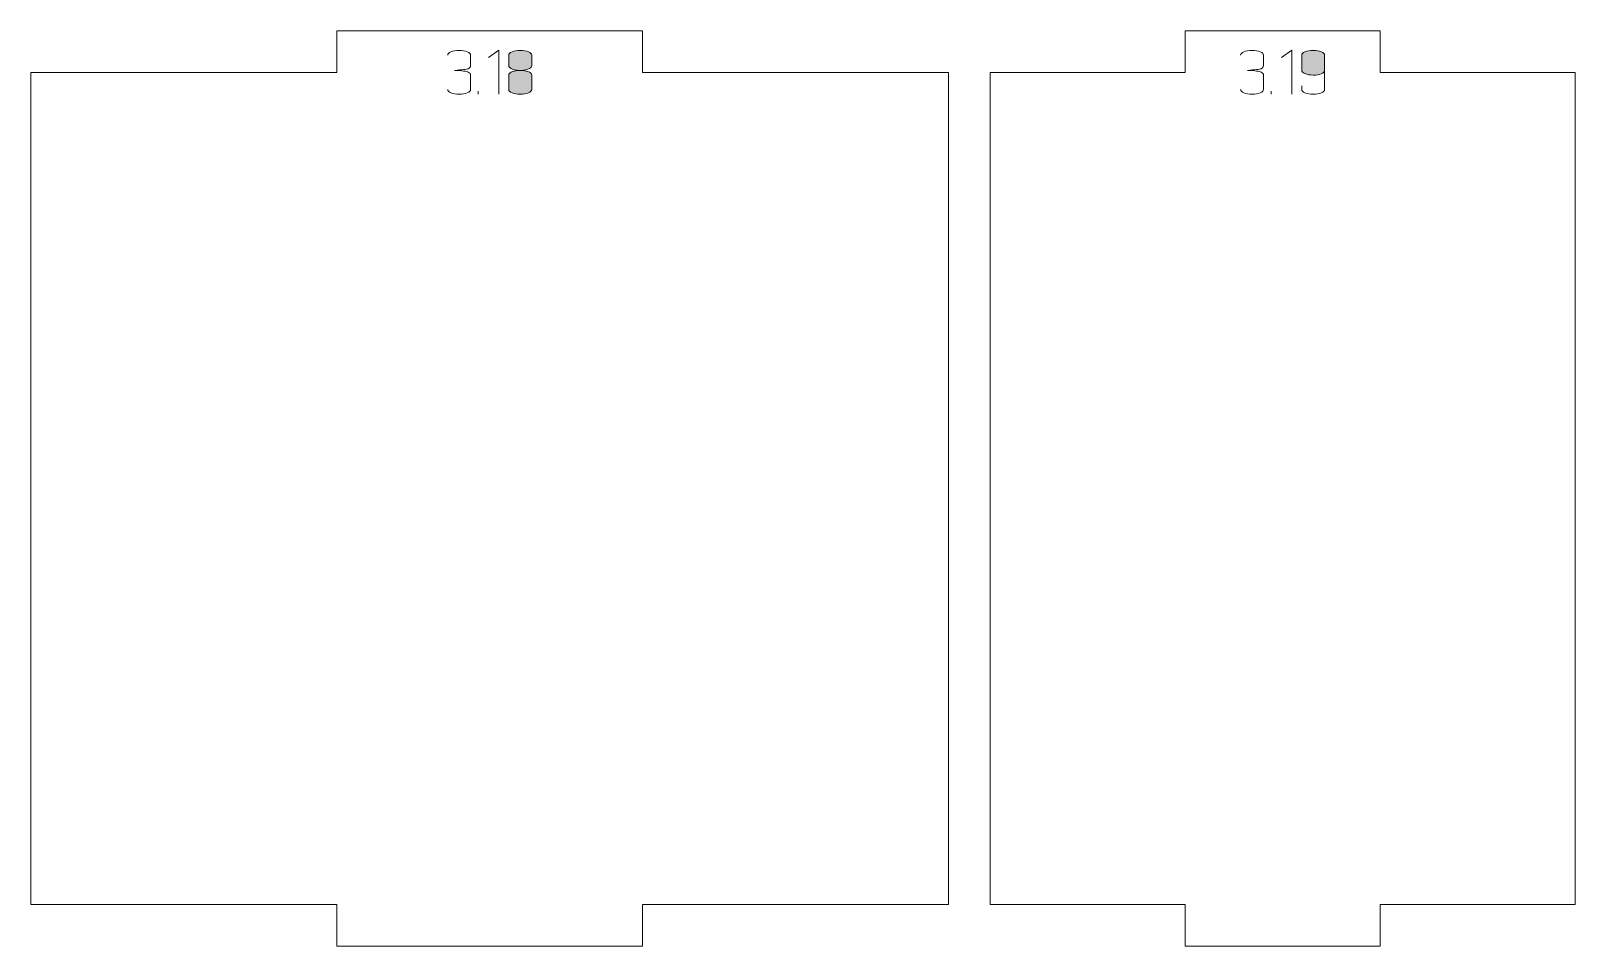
# Model space of a CAD drawing. Header units: centimetres. Extents: x -158 to 228, y -202 to 254.
# Drawn here: x -48.56 to -37.44, y -78.55 to -71.95 of the extents above; entities that cross this region are included whole.
import ezdxf

# ---------------------------------------------------------------- set-up
doc = ezdxf.new("R2010")
doc.units = ezdxf.units.CM
doc.header["$MEASUREMENT"] = 0
doc.layers.add('Capa 1', color=7, linetype='Continuous')

msp = doc.modelspace()

# ---------------------------------------------------------------- hatches: boundary and pattern name
at = {"layer": 'Capa 1', "true_color": 0x3e4095}
h = msp.add_hatch(color=175, dxfattribs=at)
edge = h.paths.add_edge_path()
edge.add_spline(control_points=[(-45.47797, -72.40756), (-45.50151, -72.40756), (-45.52116, -72.40412), (-45.5369, -72.39724), (-45.55265, -72.39036), (-45.56052, -72.38203), (-45.56052, -72.37225), (-45.56052, -72.38203), (-45.55265, -72.39036), (-45.5369, -72.39724), (-45.52116, -72.40412), (-45.50151, -72.40756), (-45.47797, -72.40756), (-45.45443, -72.40756), (-45.43478, -72.40412), (-45.41904, -72.39724), (-45.40329, -72.39036), (-45.39542, -72.38203), (-45.39542, -72.37225), (-45.39542, -72.37225), (-45.39542, -72.26906), (-45.39542, -72.26906), (-45.39542, -72.2608), (-45.40108, -72.25362), (-45.41239, -72.24751), (-45.4237, -72.24139), (-45.45687, -72.23726), (-45.51191, -72.23512), (-45.45718, -72.23176), (-45.42431, -72.22778), (-45.41331, -72.2232), (-45.4023, -72.21861), (-45.39634, -72.21112), (-45.39542, -72.20073), (-45.39542, -72.20073), (-45.39542, -72.12643), (-45.39542, -72.12643), (-45.39542, -72.11665), (-45.40329, -72.10832), (-45.41904, -72.10144), (-45.43478, -72.09456), (-45.45443, -72.09112), (-45.47797, -72.09112), (-45.50151, -72.09112), (-45.52116, -72.09456), (-45.5369, -72.10144), (-45.55265, -72.10832), (-45.56052, -72.11665), (-45.56052, -72.12643), (-45.56052, -72.11665), (-45.55265, -72.10832), (-45.5369, -72.10144), (-45.52116, -72.09456), (-45.50151, -72.09112), (-45.47797, -72.09112), (-45.45443, -72.09112), (-45.43478, -72.09456), (-45.41904, -72.10144), (-45.40329, -72.10832), (-45.39542, -72.11665), (-45.39542, -72.12643), (-45.39542, -72.12643), (-45.39542, -72.20073), (-45.39542, -72.20073), (-45.39634, -72.21112), (-45.4023, -72.21861), (-45.41331, -72.2232), (-45.42431, -72.22778), (-45.45718, -72.23176), (-45.51191, -72.23512), (-45.45687, -72.23726), (-45.4237, -72.24139), (-45.41239, -72.24751), (-45.40108, -72.25362), (-45.39542, -72.2608), (-45.39542, -72.26906), (-45.39542, -72.26906), (-45.39542, -72.37225), (-45.39542, -72.37225), (-45.39542, -72.38203), (-45.40329, -72.39036), (-45.41904, -72.39724), (-45.43478, -72.40412), (-45.45443, -72.40756), (-45.47797, -72.40756)], knot_values=[0, 0, 0, 0, 0.03571429, 0.03571429, 0.03571429, 0.07142857, 0.07142857, 0.07142857, 0.10714286, 0.10714286, 0.10714286, 0.14285714, 0.14285714, 0.14285714, 0.17857143, 0.17857143, 0.17857143, 0.21428571, 0.21428571, 0.21428571, 0.25, 0.25, 0.25, 0.28571429, 0.28571429, 0.28571429, 0.32142857, 0.32142857, 0.32142857, 0.35714286, 0.35714286, 0.35714286, 0.39285714, 0.39285714, 0.39285714, 0.42857143, 0.42857143, 0.42857143, 0.46428571, 0.46428571, 0.46428571, 0.5, 0.5, 0.5, 0.53571429, 0.53571429, 0.53571429, 0.57142857, 0.57142857, 0.57142857, 0.60714286, 0.60714286, 0.60714286, 0.64285714, 0.64285714, 0.64285714, 0.67857143, 0.67857143, 0.67857143, 0.71428571, 0.71428571, 0.71428571, 0.75, 0.75, 0.75, 0.78571429, 0.78571429, 0.78571429, 0.82142857, 0.82142857, 0.82142857, 0.85714286, 0.85714286, 0.85714286, 0.89285714, 0.89285714, 0.89285714, 0.92857143, 0.92857143, 0.92857143, 0.96428571, 0.96428571, 0.96428571, 1, 1, 1, 1], degree=3, periodic=1)
h = msp.add_hatch(color=175, dxfattribs=at)
edge = h.paths.add_edge_path()
edge.add_spline(control_points=[(-45.19088, -72.09066), (-45.19088, -72.09066), (-45.26701, -72.1434), (-45.26701, -72.1434), (-45.26701, -72.1434), (-45.19088, -72.09066), (-45.19088, -72.09066), (-45.19088, -72.09066), (-45.19088, -72.40756), (-45.19088, -72.40756), (-45.19088, -72.40756), (-45.19088, -72.09066), (-45.19088, -72.09066)], knot_values=[0, 0, 0, 0, 0.25, 0.25, 0.25, 0.5, 0.5, 0.5, 0.75, 0.75, 0.75, 1, 1, 1, 1], degree=3, periodic=1)
h = msp.add_hatch(color=175, dxfattribs=at)
edge = h.paths.add_edge_path()
edge.add_spline(control_points=[(-45.12025, -72.20073), (-45.12025, -72.20868), (-45.11459, -72.21586), (-45.10328, -72.22228), (-45.09197, -72.2287), (-45.07011, -72.23298), (-45.0377, -72.23512), (-45.00529, -72.23298), (-44.98343, -72.2287), (-44.97212, -72.22228), (-44.96081, -72.21586), (-44.95515, -72.20868), (-44.95515, -72.20073), (-44.95515, -72.20073), (-44.95515, -72.12643), (-44.95515, -72.12643), (-44.95515, -72.11665), (-44.96302, -72.10832), (-44.97877, -72.10144), (-44.99451, -72.09456), (-45.01416, -72.09112), (-45.0377, -72.09112), (-45.06124, -72.09112), (-45.08089, -72.09456), (-45.09663, -72.10144), (-45.11238, -72.10832), (-45.12025, -72.11665), (-45.12025, -72.12643), (-45.12025, -72.12643), (-45.12025, -72.20073), (-45.12025, -72.20073)], knot_values=[0, 0, 0, 0, 0.1, 0.1, 0.1, 0.2, 0.2, 0.2, 0.3, 0.3, 0.3, 0.4, 0.4, 0.4, 0.5, 0.5, 0.5, 0.6, 0.6, 0.6, 0.7, 0.7, 0.7, 0.8, 0.8, 0.8, 0.9, 0.9, 0.9, 1, 1, 1, 1], degree=3, periodic=1)
h = msp.add_hatch(color=175, dxfattribs=at)
edge = h.paths.add_edge_path()
edge.add_spline(control_points=[(-45.0377, -72.40756), (-45.06124, -72.40756), (-45.08089, -72.40412), (-45.09663, -72.39724), (-45.11238, -72.39036), (-45.12025, -72.38203), (-45.12025, -72.37225), (-45.12025, -72.37225), (-45.12025, -72.26906), (-45.12025, -72.26906), (-45.12025, -72.2608), (-45.11459, -72.25362), (-45.10328, -72.24751), (-45.09197, -72.24139), (-45.07011, -72.23726), (-45.0377, -72.23512), (-45.07011, -72.23298), (-45.09197, -72.2287), (-45.10328, -72.22228), (-45.11459, -72.21586), (-45.12025, -72.20868), (-45.12025, -72.20073), (-45.12025, -72.20073), (-45.12025, -72.12643), (-45.12025, -72.12643), (-45.12025, -72.11665), (-45.11238, -72.10832), (-45.09663, -72.10144), (-45.08089, -72.09456), (-45.06124, -72.09112), (-45.0377, -72.09112), (-45.01416, -72.09112), (-44.99451, -72.09456), (-44.97877, -72.10144), (-44.96302, -72.10832), (-44.95515, -72.11665), (-44.95515, -72.12643), (-44.95515, -72.12643), (-44.95515, -72.20073), (-44.95515, -72.20073), (-44.95515, -72.20868), (-44.96081, -72.21586), (-44.97212, -72.22228), (-44.98343, -72.2287), (-45.00529, -72.23298), (-45.0377, -72.23512), (-45.00529, -72.23726), (-44.98343, -72.24139), (-44.97212, -72.24751), (-44.96081, -72.25362), (-44.95515, -72.2608), (-44.95515, -72.26906), (-44.95515, -72.26906), (-44.95515, -72.37225), (-44.95515, -72.37225), (-44.95515, -72.38203), (-44.96302, -72.39036), (-44.97877, -72.39724), (-44.99451, -72.40412), (-45.01416, -72.40756), (-45.0377, -72.40756)], knot_values=[0, 0, 0, 0, 0.05, 0.05, 0.05, 0.1, 0.1, 0.1, 0.15, 0.15, 0.15, 0.2, 0.2, 0.2, 0.25, 0.25, 0.25, 0.3, 0.3, 0.3, 0.35, 0.35, 0.35, 0.4, 0.4, 0.4, 0.45, 0.45, 0.45, 0.5, 0.5, 0.5, 0.55, 0.55, 0.55, 0.6, 0.6, 0.6, 0.65, 0.65, 0.65, 0.7, 0.7, 0.7, 0.75, 0.75, 0.75, 0.8, 0.8, 0.8, 0.85, 0.85, 0.85, 0.9, 0.9, 0.9, 0.95, 0.95, 0.95, 1, 1, 1, 1], degree=3, periodic=1)
h = msp.add_hatch(color=175, dxfattribs=at)
edge = h.paths.add_edge_path()
edge.add_spline(control_points=[(-39.76325, -72.40756), (-39.78679, -72.40756), (-39.80644, -72.40412), (-39.82218, -72.39724), (-39.83793, -72.39036), (-39.8458, -72.38203), (-39.8458, -72.37225), (-39.8458, -72.38203), (-39.83793, -72.39036), (-39.82218, -72.39724), (-39.80644, -72.40412), (-39.78679, -72.40756), (-39.76325, -72.40756), (-39.73971, -72.40756), (-39.72006, -72.40412), (-39.70432, -72.39724), (-39.68857, -72.39036), (-39.6807, -72.38203), (-39.6807, -72.37225), (-39.6807, -72.37225), (-39.6807, -72.26906), (-39.6807, -72.26906), (-39.6807, -72.2608), (-39.68636, -72.25362), (-39.69767, -72.24751), (-39.70898, -72.24139), (-39.74215, -72.23726), (-39.79719, -72.23512), (-39.74246, -72.23176), (-39.70959, -72.22778), (-39.69859, -72.2232), (-39.68758, -72.21861), (-39.68162, -72.21112), (-39.6807, -72.20073), (-39.6807, -72.20073), (-39.6807, -72.12643), (-39.6807, -72.12643), (-39.6807, -72.11665), (-39.68857, -72.10832), (-39.70432, -72.10144), (-39.72006, -72.09456), (-39.73971, -72.09112), (-39.76325, -72.09112), (-39.78679, -72.09112), (-39.80644, -72.09456), (-39.82218, -72.10144), (-39.83793, -72.10832), (-39.8458, -72.11665), (-39.8458, -72.12643), (-39.8458, -72.11665), (-39.83793, -72.10832), (-39.82218, -72.10144), (-39.80644, -72.09456), (-39.78679, -72.09112), (-39.76325, -72.09112), (-39.73971, -72.09112), (-39.72006, -72.09456), (-39.70432, -72.10144), (-39.68857, -72.10832), (-39.6807, -72.11665), (-39.6807, -72.12643), (-39.6807, -72.12643), (-39.6807, -72.20073), (-39.6807, -72.20073), (-39.68162, -72.21112), (-39.68758, -72.21861), (-39.69859, -72.2232), (-39.70959, -72.22778), (-39.74246, -72.23176), (-39.79719, -72.23512), (-39.74215, -72.23726), (-39.70898, -72.24139), (-39.69767, -72.24751), (-39.68636, -72.25362), (-39.6807, -72.2608), (-39.6807, -72.26906), (-39.6807, -72.26906), (-39.6807, -72.37225), (-39.6807, -72.37225), (-39.6807, -72.38203), (-39.68857, -72.39036), (-39.70432, -72.39724), (-39.72006, -72.40412), (-39.73971, -72.40756), (-39.76325, -72.40756)], knot_values=[0, 0, 0, 0, 0.03571429, 0.03571429, 0.03571429, 0.07142857, 0.07142857, 0.07142857, 0.10714286, 0.10714286, 0.10714286, 0.14285714, 0.14285714, 0.14285714, 0.17857143, 0.17857143, 0.17857143, 0.21428571, 0.21428571, 0.21428571, 0.25, 0.25, 0.25, 0.28571429, 0.28571429, 0.28571429, 0.32142857, 0.32142857, 0.32142857, 0.35714286, 0.35714286, 0.35714286, 0.39285714, 0.39285714, 0.39285714, 0.42857143, 0.42857143, 0.42857143, 0.46428571, 0.46428571, 0.46428571, 0.5, 0.5, 0.5, 0.53571429, 0.53571429, 0.53571429, 0.57142857, 0.57142857, 0.57142857, 0.60714286, 0.60714286, 0.60714286, 0.64285714, 0.64285714, 0.64285714, 0.67857143, 0.67857143, 0.67857143, 0.71428571, 0.71428571, 0.71428571, 0.75, 0.75, 0.75, 0.78571429, 0.78571429, 0.78571429, 0.82142857, 0.82142857, 0.82142857, 0.85714286, 0.85714286, 0.85714286, 0.89285714, 0.89285714, 0.89285714, 0.92857143, 0.92857143, 0.92857143, 0.96428571, 0.96428571, 0.96428571, 1, 1, 1, 1], degree=3, periodic=1)
h = msp.add_hatch(color=175, dxfattribs=at)
edge = h.paths.add_edge_path()
edge.add_spline(control_points=[(-39.47616, -72.09066), (-39.47616, -72.09066), (-39.55229, -72.1434), (-39.55229, -72.1434), (-39.55229, -72.1434), (-39.47616, -72.09066), (-39.47616, -72.09066), (-39.47616, -72.09066), (-39.47616, -72.40756), (-39.47616, -72.40756), (-39.47616, -72.40756), (-39.47616, -72.09066), (-39.47616, -72.09066)], knot_values=[0, 0, 0, 0, 0.25, 0.25, 0.25, 0.5, 0.5, 0.5, 0.75, 0.75, 0.75, 1, 1, 1, 1], degree=3, periodic=1)
h = msp.add_hatch(color=175, dxfattribs=at)
edge = h.paths.add_edge_path()
edge.add_spline(control_points=[(-39.40553, -72.23375), (-39.40553, -72.24353), (-39.39766, -72.25186), (-39.38191, -72.25874), (-39.36617, -72.26562), (-39.34652, -72.26906), (-39.32298, -72.26906), (-39.29974, -72.26967), (-39.28018, -72.26684), (-39.26428, -72.26058), (-39.24838, -72.25431), (-39.24043, -72.24536), (-39.24043, -72.23375), (-39.24043, -72.23375), (-39.24043, -72.12643), (-39.24043, -72.12643), (-39.24043, -72.11665), (-39.2483, -72.10832), (-39.26405, -72.10144), (-39.27979, -72.09456), (-39.29944, -72.09112), (-39.32298, -72.09112), (-39.34652, -72.09112), (-39.36617, -72.09456), (-39.38191, -72.10144), (-39.39766, -72.10832), (-39.40553, -72.11665), (-39.40553, -72.12643), (-39.40553, -72.12643), (-39.40553, -72.23375), (-39.40553, -72.23375)], knot_values=[0, 0, 0, 0, 0.1, 0.1, 0.1, 0.2, 0.2, 0.2, 0.3, 0.3, 0.3, 0.4, 0.4, 0.4, 0.5, 0.5, 0.5, 0.6, 0.6, 0.6, 0.7, 0.7, 0.7, 0.8, 0.8, 0.8, 0.9, 0.9, 0.9, 1, 1, 1, 1], degree=3, periodic=1)
h = msp.add_hatch(color=175, dxfattribs=at)
edge = h.paths.add_edge_path()
edge.add_spline(control_points=[(-39.32298, -72.40756), (-39.34652, -72.40756), (-39.36617, -72.40412), (-39.38191, -72.39724), (-39.39766, -72.39036), (-39.40553, -72.38203), (-39.40553, -72.37225), (-39.40553, -72.37225), (-39.40553, -72.34702), (-39.40553, -72.34702), (-39.40553, -72.34702), (-39.40553, -72.37225), (-39.40553, -72.37225), (-39.40553, -72.38203), (-39.39766, -72.39036), (-39.38191, -72.39724), (-39.36617, -72.40412), (-39.34652, -72.40756), (-39.32298, -72.40756), (-39.29944, -72.40756), (-39.27979, -72.40412), (-39.26405, -72.39724), (-39.2483, -72.39036), (-39.24043, -72.38203), (-39.24043, -72.37225), (-39.24043, -72.37225), (-39.24043, -72.23375), (-39.24043, -72.23375), (-39.24043, -72.24536), (-39.24838, -72.25431), (-39.26428, -72.26058), (-39.28018, -72.26684), (-39.29974, -72.26967), (-39.32298, -72.26906), (-39.34652, -72.26906), (-39.36617, -72.26562), (-39.38191, -72.25874), (-39.39766, -72.25186), (-39.40553, -72.24353), (-39.40553, -72.23375), (-39.40553, -72.23375), (-39.40553, -72.12643), (-39.40553, -72.12643), (-39.40553, -72.11665), (-39.39766, -72.10832), (-39.38191, -72.10144), (-39.36617, -72.09456), (-39.34652, -72.09112), (-39.32298, -72.09112), (-39.29944, -72.09112), (-39.27979, -72.09456), (-39.26405, -72.10144), (-39.2483, -72.10832), (-39.24043, -72.11665), (-39.24043, -72.12643), (-39.24043, -72.12643), (-39.24043, -72.23375), (-39.24043, -72.23375), (-39.24043, -72.23375), (-39.24043, -72.37225), (-39.24043, -72.37225), (-39.24043, -72.38203), (-39.2483, -72.39036), (-39.26405, -72.39724), (-39.27979, -72.40412), (-39.29944, -72.40756), (-39.32298, -72.40756)], knot_values=[0, 0, 0, 0, 0.04545455, 0.04545455, 0.04545455, 0.09090909, 0.09090909, 0.09090909, 0.13636364, 0.13636364, 0.13636364, 0.18181818, 0.18181818, 0.18181818, 0.22727273, 0.22727273, 0.22727273, 0.27272727, 0.27272727, 0.27272727, 0.31818182, 0.31818182, 0.31818182, 0.36363636, 0.36363636, 0.36363636, 0.40909091, 0.40909091, 0.40909091, 0.45454545, 0.45454545, 0.45454545, 0.5, 0.5, 0.5, 0.54545455, 0.54545455, 0.54545455, 0.59090909, 0.59090909, 0.59090909, 0.63636364, 0.63636364, 0.63636364, 0.68181818, 0.68181818, 0.68181818, 0.72727273, 0.72727273, 0.72727273, 0.77272727, 0.77272727, 0.77272727, 0.81818182, 0.81818182, 0.81818182, 0.86363636, 0.86363636, 0.86363636, 0.90909091, 0.90909091, 0.90909091, 0.95454545, 0.95454545, 0.95454545, 1, 1, 1, 1], degree=3, periodic=1)
h = msp.add_hatch(color=175, dxfattribs=at)
edge = h.paths.add_edge_path()
edge.add_spline(control_points=[(-45.12025, -72.37225), (-45.12025, -72.38203), (-45.11238, -72.39036), (-45.09663, -72.39724), (-45.08089, -72.40412), (-45.06124, -72.40756), (-45.0377, -72.40756), (-45.01416, -72.40756), (-44.99451, -72.40412), (-44.97877, -72.39724), (-44.96302, -72.39036), (-44.95515, -72.38203), (-44.95515, -72.37225), (-44.95515, -72.37225), (-44.95515, -72.26906), (-44.95515, -72.26906), (-44.95515, -72.2608), (-44.96081, -72.25362), (-44.97212, -72.24751), (-44.98343, -72.24139), (-45.00529, -72.23726), (-45.0377, -72.23512), (-45.07011, -72.23726), (-45.09197, -72.24139), (-45.10328, -72.24751), (-45.11459, -72.25362), (-45.12025, -72.2608), (-45.12025, -72.26906), (-45.12025, -72.26906), (-45.12025, -72.37225), (-45.12025, -72.37225)], knot_values=[0, 0, 0, 0, 0.1, 0.1, 0.1, 0.2, 0.2, 0.2, 0.3, 0.3, 0.3, 0.4, 0.4, 0.4, 0.5, 0.5, 0.5, 0.6, 0.6, 0.6, 0.7, 0.7, 0.7, 0.8, 0.8, 0.8, 0.9, 0.9, 0.9, 1, 1, 1, 1], degree=3, periodic=1)
h = msp.add_hatch(color=175, dxfattribs=at)
edge = h.paths.add_edge_path()
edge.add_spline(control_points=[(-45.34039, -72.40756), (-45.34039, -72.40756), (-45.34039, -72.38509), (-45.34039, -72.38509), (-45.34039, -72.38509), (-45.34039, -72.40756), (-45.34039, -72.40756)], knot_values=[0, 0, 0, 0, 0.5, 0.5, 0.5, 1, 1, 1, 1], degree=3, periodic=1)
h = msp.add_hatch(color=175, dxfattribs=at)
edge = h.paths.add_edge_path()
edge.add_spline(control_points=[(-39.62567, -72.40756), (-39.62567, -72.40756), (-39.62567, -72.38509), (-39.62567, -72.38509), (-39.62567, -72.38509), (-39.62567, -72.40756), (-39.62567, -72.40756)], knot_values=[0, 0, 0, 0, 0.5, 0.5, 0.5, 1, 1, 1, 1], degree=3, periodic=1)

# ---------------------------------------------------------------- linework, layer by layer
at = {"layer": 'Capa 1', "color": 240, "lineweight": 20}
for points in [[(-48.56453, -72.25036), (-48.56453, -72.25036), (-48.56453, -78.25036), (-48.56453, -78.25036), (-48.56453, -78.25036), (-46.36007, -78.25036), (-46.36007, -78.25036), (-46.36007, -78.25036), (-46.36007, -78.55036), (-46.36007, -78.55036), (-46.36007, -78.55036), (-44.1556, -78.55036), (-44.1556, -78.55036), (-44.1556, -78.55036), (-44.1556, -78.25036), (-44.1556, -78.25036), (-44.1556, -78.25036), (-41.95114, -78.25036), (-41.95114, -78.25036), (-41.95114, -78.25036), (-41.95114, -72.25036), (-41.95114, -72.25036), (-41.95114, -72.25036), (-44.1556, -72.25036), (-44.1556, -72.25036), (-44.1556, -72.25036), (-44.1556, -71.95036), (-44.1556, -71.95036), (-44.1556, -71.95036), (-46.36007, -71.95036), (-46.36007, -71.95036), (-46.36007, -71.95036), (-46.36007, -72.25036), (-46.36007, -72.25036), (-46.36007, -72.25036), (-48.56453, -72.25036), (-48.56453, -72.25036)], [(-41.65114, -72.25036), (-41.65114, -72.25036), (-41.65114, -78.25036), (-41.65114, -78.25036), (-41.65114, -78.25036), (-40.24579, -78.25036), (-40.24579, -78.25036), (-40.24579, -78.25036), (-40.24579, -78.55036), (-40.24579, -78.55036), (-40.24579, -78.55036), (-38.84045, -78.55036), (-38.84045, -78.55036), (-38.84045, -78.55036), (-38.84045, -78.25036), (-38.84045, -78.25036), (-38.84045, -78.25036), (-37.4351, -78.25036), (-37.4351, -78.25036), (-37.4351, -78.25036), (-37.4351, -72.25036), (-37.4351, -72.25036), (-37.4351, -72.25036), (-38.84045, -72.25036), (-38.84045, -72.25036), (-38.84045, -72.25036), (-38.84045, -71.95036), (-38.84045, -71.95036), (-38.84045, -71.95036), (-40.24579, -71.95036), (-40.24579, -71.95036), (-40.24579, -71.95036), (-40.24579, -72.25036), (-40.24579, -72.25036), (-40.24579, -72.25036), (-41.65114, -72.25036), (-41.65114, -72.25036)]]:
    msp.add_open_spline(points, degree=3, knots=[0, 0, 0, 0, 0.08333333, 0.08333333, 0.08333333, 0.16666667, 0.16666667, 0.16666667, 0.25, 0.25, 0.25, 0.33333333, 0.33333333, 0.33333333, 0.41666667, 0.41666667, 0.41666667, 0.5, 0.5, 0.5, 0.58333333, 0.58333333, 0.58333333, 0.66666667, 0.66666667, 0.66666667, 0.75, 0.75, 0.75, 0.83333333, 0.83333333, 0.83333333, 0.91666667, 0.91666667, 0.91666667, 1, 1, 1, 1], dxfattribs=at)
at = {"layer": 'Capa 1', "color": 114, "lineweight": 9}
for points, knots in [([(-45.47797, -72.40756), (-45.50151, -72.40756), (-45.52116, -72.40412), (-45.5369, -72.39724), (-45.55265, -72.39036), (-45.56052, -72.38203), (-45.56052, -72.37225), (-45.56052, -72.38203), (-45.55265, -72.39036), (-45.5369, -72.39724), (-45.52116, -72.40412), (-45.50151, -72.40756), (-45.47797, -72.40756), (-45.45443, -72.40756), (-45.43478, -72.40412), (-45.41904, -72.39724), (-45.40329, -72.39036), (-45.39542, -72.38203), (-45.39542, -72.37225), (-45.39542, -72.37225), (-45.39542, -72.26906), (-45.39542, -72.26906), (-45.39542, -72.2608), (-45.40108, -72.25362), (-45.41239, -72.24751), (-45.4237, -72.24139), (-45.45687, -72.23726), (-45.51191, -72.23512), (-45.45718, -72.23176), (-45.42431, -72.22778), (-45.41331, -72.2232), (-45.4023, -72.21861), (-45.39634, -72.21112), (-45.39542, -72.20073), (-45.39542, -72.20073), (-45.39542, -72.12643), (-45.39542, -72.12643), (-45.39542, -72.11665), (-45.40329, -72.10832), (-45.41904, -72.10144), (-45.43478, -72.09456), (-45.45443, -72.09112), (-45.47797, -72.09112), (-45.50151, -72.09112), (-45.52116, -72.09456), (-45.5369, -72.10144), (-45.55265, -72.10832), (-45.56052, -72.11665), (-45.56052, -72.12643), (-45.56052, -72.11665), (-45.55265, -72.10832), (-45.5369, -72.10144), (-45.52116, -72.09456), (-45.50151, -72.09112), (-45.47797, -72.09112), (-45.45443, -72.09112), (-45.43478, -72.09456), (-45.41904, -72.10144), (-45.40329, -72.10832), (-45.39542, -72.11665), (-45.39542, -72.12643), (-45.39542, -72.12643), (-45.39542, -72.20073), (-45.39542, -72.20073), (-45.39634, -72.21112), (-45.4023, -72.21861), (-45.41331, -72.2232), (-45.42431, -72.22778), (-45.45718, -72.23176), (-45.51191, -72.23512), (-45.45687, -72.23726), (-45.4237, -72.24139), (-45.41239, -72.24751), (-45.40108, -72.25362), (-45.39542, -72.2608), (-45.39542, -72.26906), (-45.39542, -72.26906), (-45.39542, -72.37225), (-45.39542, -72.37225), (-45.39542, -72.38203), (-45.40329, -72.39036), (-45.41904, -72.39724), (-45.43478, -72.40412), (-45.45443, -72.40756), (-45.47797, -72.40756)], [0, 0, 0, 0, 0.03571429, 0.03571429, 0.03571429, 0.07142857, 0.07142857, 0.07142857, 0.10714286, 0.10714286, 0.10714286, 0.14285714, 0.14285714, 0.14285714, 0.17857143, 0.17857143, 0.17857143, 0.21428571, 0.21428571, 0.21428571, 0.25, 0.25, 0.25, 0.28571429, 0.28571429, 0.28571429, 0.32142857, 0.32142857, 0.32142857, 0.35714286, 0.35714286, 0.35714286, 0.39285714, 0.39285714, 0.39285714, 0.42857143, 0.42857143, 0.42857143, 0.46428571, 0.46428571, 0.46428571, 0.5, 0.5, 0.5, 0.53571429, 0.53571429, 0.53571429, 0.57142857, 0.57142857, 0.57142857, 0.60714286, 0.60714286, 0.60714286, 0.64285714, 0.64285714, 0.64285714, 0.67857143, 0.67857143, 0.67857143, 0.71428571, 0.71428571, 0.71428571, 0.75, 0.75, 0.75, 0.78571429, 0.78571429, 0.78571429, 0.82142857, 0.82142857, 0.82142857, 0.85714286, 0.85714286, 0.85714286, 0.89285714, 0.89285714, 0.89285714, 0.92857143, 0.92857143, 0.92857143, 0.96428571, 0.96428571, 0.96428571, 1, 1, 1, 1]), ([(-45.19088, -72.09066), (-45.19088, -72.09066), (-45.26701, -72.1434), (-45.26701, -72.1434), (-45.26701, -72.1434), (-45.19088, -72.09066), (-45.19088, -72.09066), (-45.19088, -72.09066), (-45.19088, -72.40756), (-45.19088, -72.40756), (-45.19088, -72.40756), (-45.19088, -72.09066), (-45.19088, -72.09066)], [0, 0, 0, 0, 0.25, 0.25, 0.25, 0.5, 0.5, 0.5, 0.75, 0.75, 0.75, 1, 1, 1, 1]), ([(-45.12025, -72.20073), (-45.12025, -72.20868), (-45.11459, -72.21586), (-45.10328, -72.22228), (-45.09197, -72.2287), (-45.07011, -72.23298), (-45.0377, -72.23512), (-45.00529, -72.23298), (-44.98343, -72.2287), (-44.97212, -72.22228), (-44.96081, -72.21586), (-44.95515, -72.20868), (-44.95515, -72.20073), (-44.95515, -72.20073), (-44.95515, -72.12643), (-44.95515, -72.12643), (-44.95515, -72.11665), (-44.96302, -72.10832), (-44.97877, -72.10144), (-44.99451, -72.09456), (-45.01416, -72.09112), (-45.0377, -72.09112), (-45.06124, -72.09112), (-45.08089, -72.09456), (-45.09663, -72.10144), (-45.11238, -72.10832), (-45.12025, -72.11665), (-45.12025, -72.12643), (-45.12025, -72.12643), (-45.12025, -72.20073), (-45.12025, -72.20073)], [0, 0, 0, 0, 0.1, 0.1, 0.1, 0.2, 0.2, 0.2, 0.3, 0.3, 0.3, 0.4, 0.4, 0.4, 0.5, 0.5, 0.5, 0.6, 0.6, 0.6, 0.7, 0.7, 0.7, 0.8, 0.8, 0.8, 0.9, 0.9, 0.9, 1, 1, 1, 1]), ([(-45.0377, -72.40756), (-45.06124, -72.40756), (-45.08089, -72.40412), (-45.09663, -72.39724), (-45.11238, -72.39036), (-45.12025, -72.38203), (-45.12025, -72.37225), (-45.12025, -72.37225), (-45.12025, -72.26906), (-45.12025, -72.26906), (-45.12025, -72.2608), (-45.11459, -72.25362), (-45.10328, -72.24751), (-45.09197, -72.24139), (-45.07011, -72.23726), (-45.0377, -72.23512), (-45.07011, -72.23298), (-45.09197, -72.2287), (-45.10328, -72.22228), (-45.11459, -72.21586), (-45.12025, -72.20868), (-45.12025, -72.20073), (-45.12025, -72.20073), (-45.12025, -72.12643), (-45.12025, -72.12643), (-45.12025, -72.11665), (-45.11238, -72.10832), (-45.09663, -72.10144), (-45.08089, -72.09456), (-45.06124, -72.09112), (-45.0377, -72.09112), (-45.01416, -72.09112), (-44.99451, -72.09456), (-44.97877, -72.10144), (-44.96302, -72.10832), (-44.95515, -72.11665), (-44.95515, -72.12643), (-44.95515, -72.12643), (-44.95515, -72.20073), (-44.95515, -72.20073), (-44.95515, -72.20868), (-44.96081, -72.21586), (-44.97212, -72.22228), (-44.98343, -72.2287), (-45.00529, -72.23298), (-45.0377, -72.23512), (-45.00529, -72.23726), (-44.98343, -72.24139), (-44.97212, -72.24751), (-44.96081, -72.25362), (-44.95515, -72.2608), (-44.95515, -72.26906), (-44.95515, -72.26906), (-44.95515, -72.37225), (-44.95515, -72.37225), (-44.95515, -72.38203), (-44.96302, -72.39036), (-44.97877, -72.39724), (-44.99451, -72.40412), (-45.01416, -72.40756), (-45.0377, -72.40756)], [0, 0, 0, 0, 0.05, 0.05, 0.05, 0.1, 0.1, 0.1, 0.15, 0.15, 0.15, 0.2, 0.2, 0.2, 0.25, 0.25, 0.25, 0.3, 0.3, 0.3, 0.35, 0.35, 0.35, 0.4, 0.4, 0.4, 0.45, 0.45, 0.45, 0.5, 0.5, 0.5, 0.55, 0.55, 0.55, 0.6, 0.6, 0.6, 0.65, 0.65, 0.65, 0.7, 0.7, 0.7, 0.75, 0.75, 0.75, 0.8, 0.8, 0.8, 0.85, 0.85, 0.85, 0.9, 0.9, 0.9, 0.95, 0.95, 0.95, 1, 1, 1, 1]), ([(-39.76325, -72.40756), (-39.78679, -72.40756), (-39.80644, -72.40412), (-39.82218, -72.39724), (-39.83793, -72.39036), (-39.8458, -72.38203), (-39.8458, -72.37225), (-39.8458, -72.38203), (-39.83793, -72.39036), (-39.82218, -72.39724), (-39.80644, -72.40412), (-39.78679, -72.40756), (-39.76325, -72.40756), (-39.73971, -72.40756), (-39.72006, -72.40412), (-39.70432, -72.39724), (-39.68857, -72.39036), (-39.6807, -72.38203), (-39.6807, -72.37225), (-39.6807, -72.37225), (-39.6807, -72.26906), (-39.6807, -72.26906), (-39.6807, -72.2608), (-39.68636, -72.25362), (-39.69767, -72.24751), (-39.70898, -72.24139), (-39.74215, -72.23726), (-39.79719, -72.23512), (-39.74246, -72.23176), (-39.70959, -72.22778), (-39.69859, -72.2232), (-39.68758, -72.21861), (-39.68162, -72.21112), (-39.6807, -72.20073), (-39.6807, -72.20073), (-39.6807, -72.12643), (-39.6807, -72.12643), (-39.6807, -72.11665), (-39.68857, -72.10832), (-39.70432, -72.10144), (-39.72006, -72.09456), (-39.73971, -72.09112), (-39.76325, -72.09112), (-39.78679, -72.09112), (-39.80644, -72.09456), (-39.82218, -72.10144), (-39.83793, -72.10832), (-39.8458, -72.11665), (-39.8458, -72.12643), (-39.8458, -72.11665), (-39.83793, -72.10832), (-39.82218, -72.10144), (-39.80644, -72.09456), (-39.78679, -72.09112), (-39.76325, -72.09112), (-39.73971, -72.09112), (-39.72006, -72.09456), (-39.70432, -72.10144), (-39.68857, -72.10832), (-39.6807, -72.11665), (-39.6807, -72.12643), (-39.6807, -72.12643), (-39.6807, -72.20073), (-39.6807, -72.20073), (-39.68162, -72.21112), (-39.68758, -72.21861), (-39.69859, -72.2232), (-39.70959, -72.22778), (-39.74246, -72.23176), (-39.79719, -72.23512), (-39.74215, -72.23726), (-39.70898, -72.24139), (-39.69767, -72.24751), (-39.68636, -72.25362), (-39.6807, -72.2608), (-39.6807, -72.26906), (-39.6807, -72.26906), (-39.6807, -72.37225), (-39.6807, -72.37225), (-39.6807, -72.38203), (-39.68857, -72.39036), (-39.70432, -72.39724), (-39.72006, -72.40412), (-39.73971, -72.40756), (-39.76325, -72.40756)], [0, 0, 0, 0, 0.03571429, 0.03571429, 0.03571429, 0.07142857, 0.07142857, 0.07142857, 0.10714286, 0.10714286, 0.10714286, 0.14285714, 0.14285714, 0.14285714, 0.17857143, 0.17857143, 0.17857143, 0.21428571, 0.21428571, 0.21428571, 0.25, 0.25, 0.25, 0.28571429, 0.28571429, 0.28571429, 0.32142857, 0.32142857, 0.32142857, 0.35714286, 0.35714286, 0.35714286, 0.39285714, 0.39285714, 0.39285714, 0.42857143, 0.42857143, 0.42857143, 0.46428571, 0.46428571, 0.46428571, 0.5, 0.5, 0.5, 0.53571429, 0.53571429, 0.53571429, 0.57142857, 0.57142857, 0.57142857, 0.60714286, 0.60714286, 0.60714286, 0.64285714, 0.64285714, 0.64285714, 0.67857143, 0.67857143, 0.67857143, 0.71428571, 0.71428571, 0.71428571, 0.75, 0.75, 0.75, 0.78571429, 0.78571429, 0.78571429, 0.82142857, 0.82142857, 0.82142857, 0.85714286, 0.85714286, 0.85714286, 0.89285714, 0.89285714, 0.89285714, 0.92857143, 0.92857143, 0.92857143, 0.96428571, 0.96428571, 0.96428571, 1, 1, 1, 1]), ([(-39.47616, -72.09066), (-39.47616, -72.09066), (-39.55229, -72.1434), (-39.55229, -72.1434), (-39.55229, -72.1434), (-39.47616, -72.09066), (-39.47616, -72.09066), (-39.47616, -72.09066), (-39.47616, -72.40756), (-39.47616, -72.40756), (-39.47616, -72.40756), (-39.47616, -72.09066), (-39.47616, -72.09066)], [0, 0, 0, 0, 0.25, 0.25, 0.25, 0.5, 0.5, 0.5, 0.75, 0.75, 0.75, 1, 1, 1, 1]), ([(-39.40553, -72.23375), (-39.40553, -72.24353), (-39.39766, -72.25186), (-39.38191, -72.25874), (-39.36617, -72.26562), (-39.34652, -72.26906), (-39.32298, -72.26906), (-39.29974, -72.26967), (-39.28018, -72.26684), (-39.26428, -72.26058), (-39.24838, -72.25431), (-39.24043, -72.24536), (-39.24043, -72.23375), (-39.24043, -72.23375), (-39.24043, -72.12643), (-39.24043, -72.12643), (-39.24043, -72.11665), (-39.2483, -72.10832), (-39.26405, -72.10144), (-39.27979, -72.09456), (-39.29944, -72.09112), (-39.32298, -72.09112), (-39.34652, -72.09112), (-39.36617, -72.09456), (-39.38191, -72.10144), (-39.39766, -72.10832), (-39.40553, -72.11665), (-39.40553, -72.12643), (-39.40553, -72.12643), (-39.40553, -72.23375), (-39.40553, -72.23375)], [0, 0, 0, 0, 0.1, 0.1, 0.1, 0.2, 0.2, 0.2, 0.3, 0.3, 0.3, 0.4, 0.4, 0.4, 0.5, 0.5, 0.5, 0.6, 0.6, 0.6, 0.7, 0.7, 0.7, 0.8, 0.8, 0.8, 0.9, 0.9, 0.9, 1, 1, 1, 1]), ([(-39.32298, -72.40756), (-39.34652, -72.40756), (-39.36617, -72.40412), (-39.38191, -72.39724), (-39.39766, -72.39036), (-39.40553, -72.38203), (-39.40553, -72.37225), (-39.40553, -72.37225), (-39.40553, -72.34702), (-39.40553, -72.34702), (-39.40553, -72.34702), (-39.40553, -72.37225), (-39.40553, -72.37225), (-39.40553, -72.38203), (-39.39766, -72.39036), (-39.38191, -72.39724), (-39.36617, -72.40412), (-39.34652, -72.40756), (-39.32298, -72.40756), (-39.29944, -72.40756), (-39.27979, -72.40412), (-39.26405, -72.39724), (-39.2483, -72.39036), (-39.24043, -72.38203), (-39.24043, -72.37225), (-39.24043, -72.37225), (-39.24043, -72.23375), (-39.24043, -72.23375), (-39.24043, -72.24536), (-39.24838, -72.25431), (-39.26428, -72.26058), (-39.28018, -72.26684), (-39.29974, -72.26967), (-39.32298, -72.26906), (-39.34652, -72.26906), (-39.36617, -72.26562), (-39.38191, -72.25874), (-39.39766, -72.25186), (-39.40553, -72.24353), (-39.40553, -72.23375), (-39.40553, -72.23375), (-39.40553, -72.12643), (-39.40553, -72.12643), (-39.40553, -72.11665), (-39.39766, -72.10832), (-39.38191, -72.10144), (-39.36617, -72.09456), (-39.34652, -72.09112), (-39.32298, -72.09112), (-39.29944, -72.09112), (-39.27979, -72.09456), (-39.26405, -72.10144), (-39.2483, -72.10832), (-39.24043, -72.11665), (-39.24043, -72.12643), (-39.24043, -72.12643), (-39.24043, -72.23375), (-39.24043, -72.23375), (-39.24043, -72.23375), (-39.24043, -72.37225), (-39.24043, -72.37225), (-39.24043, -72.38203), (-39.2483, -72.39036), (-39.26405, -72.39724), (-39.27979, -72.40412), (-39.29944, -72.40756), (-39.32298, -72.40756)], [0, 0, 0, 0, 0.04545455, 0.04545455, 0.04545455, 0.09090909, 0.09090909, 0.09090909, 0.13636364, 0.13636364, 0.13636364, 0.18181818, 0.18181818, 0.18181818, 0.22727273, 0.22727273, 0.22727273, 0.27272727, 0.27272727, 0.27272727, 0.31818182, 0.31818182, 0.31818182, 0.36363636, 0.36363636, 0.36363636, 0.40909091, 0.40909091, 0.40909091, 0.45454545, 0.45454545, 0.45454545, 0.5, 0.5, 0.5, 0.54545455, 0.54545455, 0.54545455, 0.59090909, 0.59090909, 0.59090909, 0.63636364, 0.63636364, 0.63636364, 0.68181818, 0.68181818, 0.68181818, 0.72727273, 0.72727273, 0.72727273, 0.77272727, 0.77272727, 0.77272727, 0.81818182, 0.81818182, 0.81818182, 0.86363636, 0.86363636, 0.86363636, 0.90909091, 0.90909091, 0.90909091, 0.95454545, 0.95454545, 0.95454545, 1, 1, 1, 1]), ([(-45.12025, -72.37225), (-45.12025, -72.38203), (-45.11238, -72.39036), (-45.09663, -72.39724), (-45.08089, -72.40412), (-45.06124, -72.40756), (-45.0377, -72.40756), (-45.01416, -72.40756), (-44.99451, -72.40412), (-44.97877, -72.39724), (-44.96302, -72.39036), (-44.95515, -72.38203), (-44.95515, -72.37225), (-44.95515, -72.37225), (-44.95515, -72.26906), (-44.95515, -72.26906), (-44.95515, -72.2608), (-44.96081, -72.25362), (-44.97212, -72.24751), (-44.98343, -72.24139), (-45.00529, -72.23726), (-45.0377, -72.23512), (-45.07011, -72.23726), (-45.09197, -72.24139), (-45.10328, -72.24751), (-45.11459, -72.25362), (-45.12025, -72.2608), (-45.12025, -72.26906), (-45.12025, -72.26906), (-45.12025, -72.37225), (-45.12025, -72.37225)], [0, 0, 0, 0, 0.1, 0.1, 0.1, 0.2, 0.2, 0.2, 0.3, 0.3, 0.3, 0.4, 0.4, 0.4, 0.5, 0.5, 0.5, 0.6, 0.6, 0.6, 0.7, 0.7, 0.7, 0.8, 0.8, 0.8, 0.9, 0.9, 0.9, 1, 1, 1, 1]), ([(-45.34039, -72.40756), (-45.34039, -72.40756), (-45.34039, -72.38509), (-45.34039, -72.38509), (-45.34039, -72.38509), (-45.34039, -72.40756), (-45.34039, -72.40756)], [0, 0, 0, 0, 0.5, 0.5, 0.5, 1, 1, 1, 1]), ([(-39.62567, -72.40756), (-39.62567, -72.40756), (-39.62567, -72.38509), (-39.62567, -72.38509), (-39.62567, -72.38509), (-39.62567, -72.40756), (-39.62567, -72.40756)], [0, 0, 0, 0, 0.5, 0.5, 0.5, 1, 1, 1, 1])]:
    msp.add_open_spline(points, degree=3, knots=knots, dxfattribs=at)

doc.saveas('drawing.dxf')
